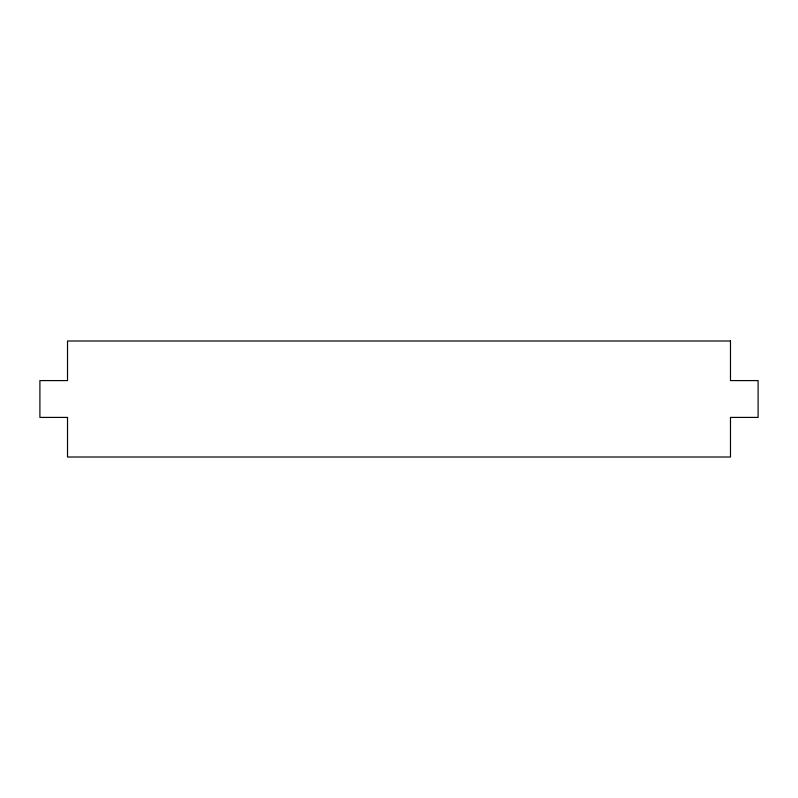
<?xml version="1.0" encoding="UTF-8"?>
<svg xmlns="http://www.w3.org/2000/svg" width="798" height="798" viewBox="0 0 798 798"><rect width="100%" height="100%" fill="white"/><g stroke="black" fill="none" stroke-linecap="round" stroke-linejoin="round"><path stroke-width="1.2" d="M730.479 340.995L67.521 340.995L67.521 380.586L39.9 380.586L39.9 417.414L67.521 417.414L67.521 457.005L730.479 457.005L730.479 417.414L758.1 417.414L758.1 380.586L730.479 380.586L730.479 340.995"/></g></svg>
